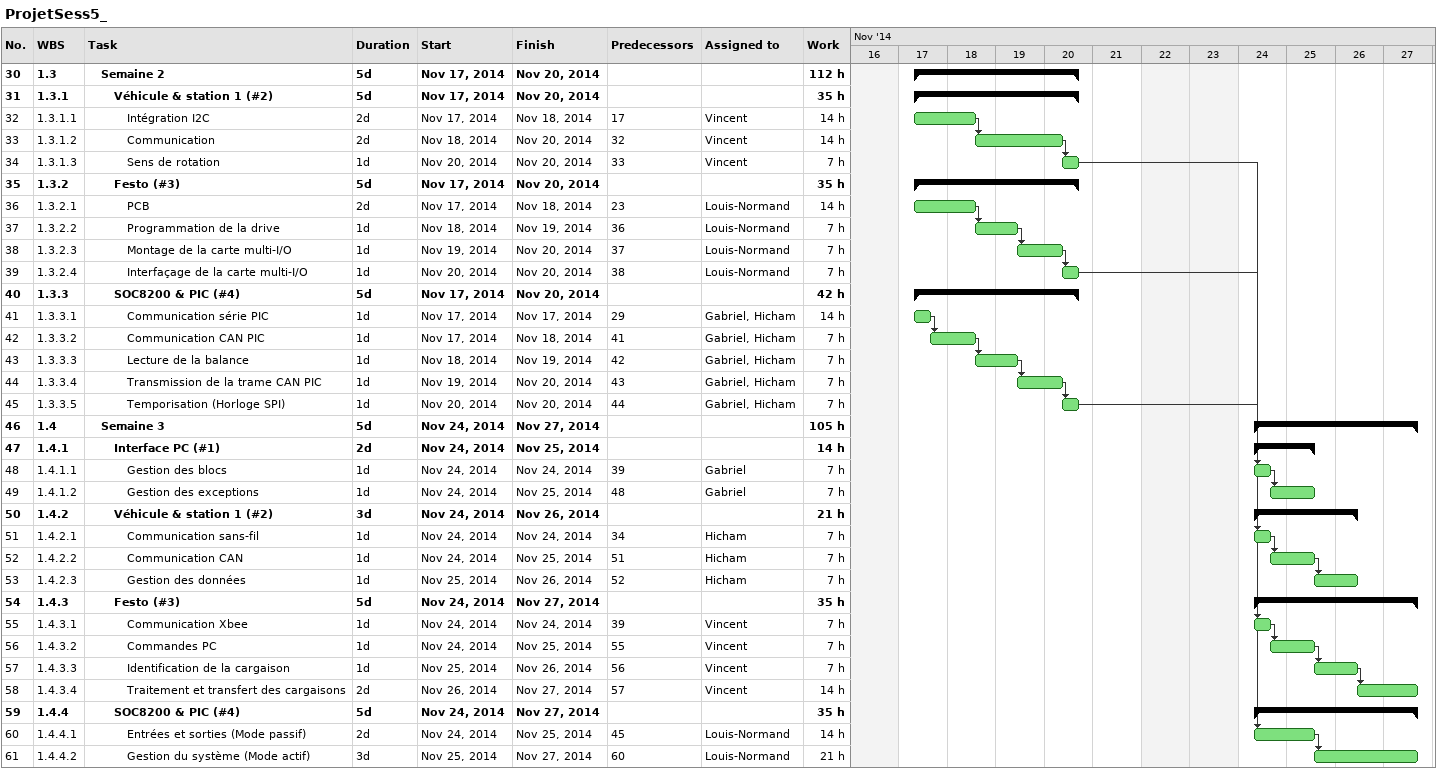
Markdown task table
ProjetSess5_

| ID | WBS | Task | Duration | Start | Finish | Predecessors | Resources | Work (h) |
|---|---|---|---|---|---|---|---|---|
| 30 | 1.3 | **Semaine 2** | 5d | 2014-11-17 | 2014-11-20 |  |  | 112 |
| 31 | 1.3.1 | **Véhicule & station 1 (#2)** | 5d | 2014-11-17 | 2014-11-20 |  |  | 35 |
| 32 | 1.3.1.1 | Intégration I2C | 2d | 2014-11-17 | 2014-11-18 | 17 | Vincent | 14 |
| 33 | 1.3.1.2 | Communication | 2d | 2014-11-18 | 2014-11-20 | 32 | Vincent | 14 |
| 34 | 1.3.1.3 | Sens de rotation | 1d | 2014-11-20 | 2014-11-20 | 33 | Vincent | 7 |
| 35 | 1.3.2 | **Festo (#3)** | 5d | 2014-11-17 | 2014-11-20 |  |  | 35 |
| 36 | 1.3.2.1 | PCB | 2d | 2014-11-17 | 2014-11-18 | 23 | Louis-Normand | 14 |
| 37 | 1.3.2.2 | Programmation de la drive | 1d | 2014-11-18 | 2014-11-19 | 36 | Louis-Normand | 7 |
| 38 | 1.3.2.3 | Montage de la carte multi-I/O | 1d | 2014-11-19 | 2014-11-20 | 37 | Louis-Normand | 7 |
| 39 | 1.3.2.4 | Interfaçage de la carte multi-I/O | 1d | 2014-11-20 | 2014-11-20 | 38 | Louis-Normand | 7 |
| 40 | 1.3.3 | **SOC8200 & PIC (#4)** | 5d | 2014-11-17 | 2014-11-20 |  |  | 42 |
| 41 | 1.3.3.1 | Communication série PIC | 1d | 2014-11-17 | 2014-11-17 | 29 | Gabriel, Hicham | 14 |
| 42 | 1.3.3.2 | Communication CAN PIC | 1d | 2014-11-17 | 2014-11-18 | 41 | Gabriel, Hicham | 7 |
| 43 | 1.3.3.3 | Lecture de la balance | 1d | 2014-11-18 | 2014-11-19 | 42 | Gabriel, Hicham | 7 |
| 44 | 1.3.3.4 | Transmission de la trame CAN PIC | 1d | 2014-11-19 | 2014-11-20 | 43 | Gabriel, Hicham | 7 |
| 45 | 1.3.3.5 | Temporisation (Horloge SPI) | 1d | 2014-11-20 | 2014-11-20 | 44 | Gabriel, Hicham | 7 |
| 46 | 1.4 | **Semaine 3** | 5d | 2014-11-24 | 2014-11-27 |  |  | 105 |
| 47 | 1.4.1 | **Interface PC (#1)** | 2d | 2014-11-24 | 2014-11-25 |  |  | 14 |
| 48 | 1.4.1.1 | Gestion des blocs | 1d | 2014-11-24 | 2014-11-24 | 39 | Gabriel | 7 |
| 49 | 1.4.1.2 | Gestion des exceptions | 1d | 2014-11-24 | 2014-11-25 | 48 | Gabriel | 7 |
| 50 | 1.4.2 | **Véhicule & station 1 (#2)** | 3d | 2014-11-24 | 2014-11-26 |  |  | 21 |
| 51 | 1.4.2.1 | Communication sans-fil | 1d | 2014-11-24 | 2014-11-24 | 34 | Hicham | 7 |
| 52 | 1.4.2.2 | Communication CAN | 1d | 2014-11-24 | 2014-11-25 | 51 | Hicham | 7 |
| 53 | 1.4.2.3 | Gestion des données | 1d | 2014-11-25 | 2014-11-26 | 52 | Hicham | 7 |
| 54 | 1.4.3 | **Festo (#3)** | 5d | 2014-11-24 | 2014-11-27 |  |  | 35 |
| 55 | 1.4.3.1 | Communication Xbee | 1d | 2014-11-24 | 2014-11-24 | 39 | Vincent | 7 |
| 56 | 1.4.3.2 | Commandes PC | 1d | 2014-11-24 | 2014-11-25 | 55 | Vincent | 7 |
| 57 | 1.4.3.3 | Identification de la cargaison | 1d | 2014-11-25 | 2014-11-26 | 56 | Vincent | 7 |
| 58 | 1.4.3.4 | Traitement et transfert des cargaisons | 2d | 2014-11-26 | 2014-11-27 | 57 | Vincent | 14 |
| 59 | 1.4.4 | **SOC8200 & PIC (#4)** | 5d | 2014-11-24 | 2014-11-27 |  |  | 35 |
| 60 | 1.4.4.1 | Entrées et sorties (Mode passif) | 2d | 2014-11-24 | 2014-11-25 | 45 | Louis-Normand | 14 |
| 61 | 1.4.4.2 | Gestion du système (Mode actif) | 3d | 2014-11-25 | 2014-11-27 | 60 | Louis-Normand | 21 |
